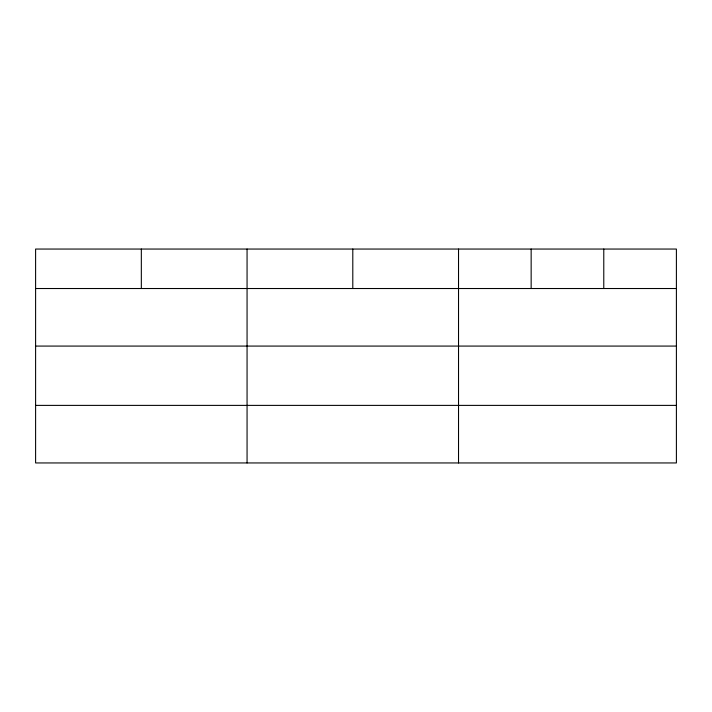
<?xml version="1.0" encoding="UTF-8"?>
<svg xmlns="http://www.w3.org/2000/svg" width="712" height="712" viewBox="0 0 712 712"><rect width="100%" height="100%" fill="white"/><g stroke="black" fill="none" stroke-linecap="round" stroke-linejoin="round"><path stroke-width="1.07" d="M676.4 346.077L676.4 249.049L35.6 249.049L35.6 462.951L676.4 462.951L676.4 346.077L35.6 346.077M35.6 288.52L676.4 288.52M35.6 405.386L676.4 405.386M603.776 249.049L603.776 288.52M531.152 249.049L531.152 288.52M458.528 249.049L458.528 462.951M352.796 249.049L352.796 288.52M247.064 249.049L247.064 462.951M141.332 249.049L141.332 288.52"/></g></svg>
